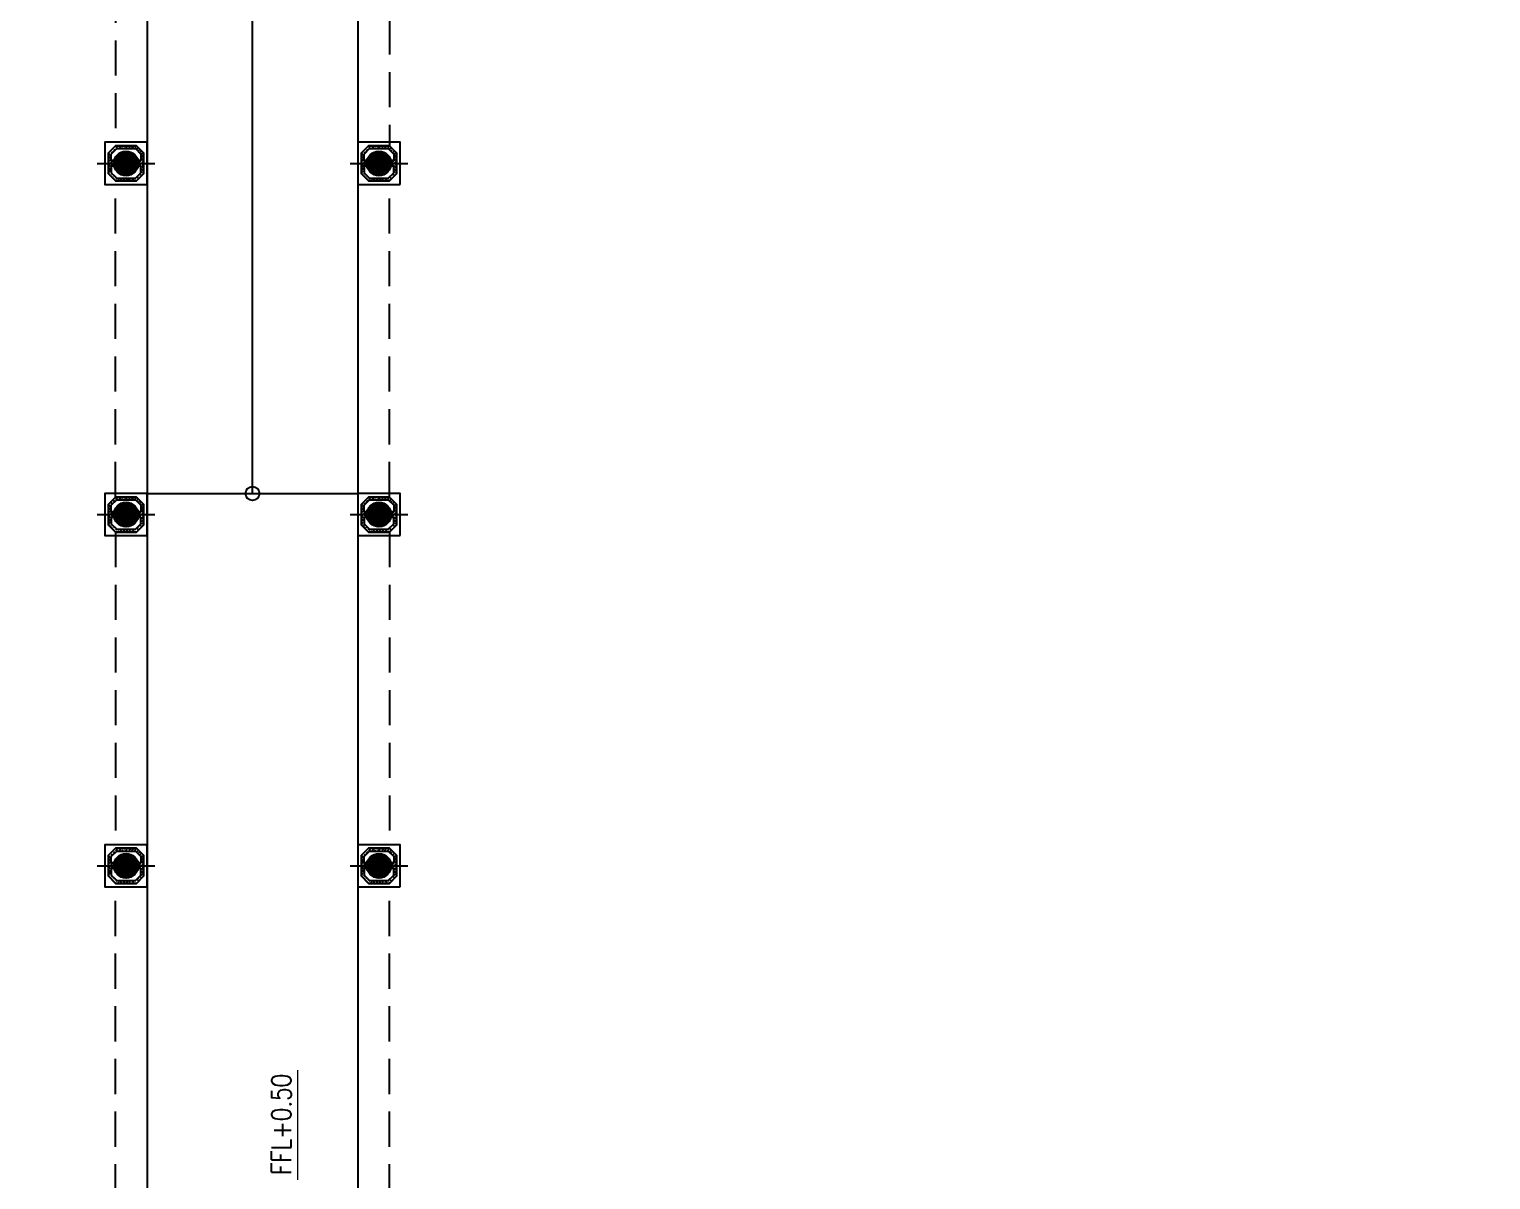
# Model space of a CAD drawing. Extents: x 278386 to 404536, y 8015 to 97114.
# Drawn here: x 360749 to 381555, y 41465 to 57845 of the extents above; entities that cross this region are included whole.
import ezdxf
from ezdxf.enums import TextEntityAlignment as Align

# ---------------------------------------------------------------- set-up
doc = ezdxf.new("R2010")
doc.units = 0
doc.header["$LTSCALE"] = 2
doc.header["$MEASUREMENT"] = 0
doc.linetypes.add('1-BLOCK-A_FLOOR PLAN$0$HIDDEN', pattern=[0.375, 0.25, -0.125])
doc.layers.get('0').update_dxf_attribs({"color": 1})
for name, color, linetype in [('1-BLOCK-A_FLOOR PLAN$0$CLADDING', 1, 'Continuous'), ('1-BLOCK-A_FLOOR PLAN$0$Covered Walkway', 7, 'Continuous'), ('1-BLOCK-A_FLOOR PLAN$0$HAT-GRC', 9, 'Continuous'), ('1-BLOCK-A_FLOOR PLAN$0$PAV-COL', 1, 'Continuous'), ('1-BLOCK-A_FLOOR PLAN$0$pavement', 21, 'Continuous'), ('1-BLOCK-A_FLOOR PLAN$0$STAIR', 1, 'Continuous'), ('ext', 93, 'Continuous'), ('TITLE-A$0$1-BLOCK-A_FLOOR PLAN$0$ROAD', 1, 'Continuous')]:
    doc.layers.add(name, color=color, linetype=linetype)
doc.layers.add('1-BLOCK-A_FLOOR PLAN$0$LEVEL', color=1, linetype='Continuous', lineweight=13)
doc.styles.add('1-BLOCK-A_FLOOR PLAN$0$RomanS', font='romans.shx')

# ---------------------------------------------------------------- blocks, each defined once
blk = doc.blocks.new('1-BLOCK-A_FLOOR PLAN', base_point=(138.4295842972385, 17.08714958300015))
at = {"layer": '1-BLOCK-A_FLOOR PLAN$0$HAT-GRC', "linetype": 'Continuous'}
h = blk.add_hatch(dxfattribs=at)
h.set_pattern_fill('ANSI33', color=8, scale=0.25, style=0)
h.set_pattern_definition([(225, (98.45000000036481, 62.95084224616868), (-0.04419417382415922, 0.04419417382415922), []), (225, (98.45000000036481, 62.90664807241875), (-0.04419417382415922, 0.04419417382415922), [0.03125, -0.015625])])
edge = h.paths.add_edge_path()
edge.add_line((97.95000000036474, 62.70084224616868), (97.9500000003647, 62.85084224616899))
edge.add_line((97.9500000003647, 62.85084224616899), (98.0500000003645, 62.95084224616845))
edge.add_line((98.0500000003645, 62.95084224616845), (98.20000000036477, 62.95084224616868))
edge.add_line((98.20000000036477, 62.95084224616868), (98.35000000036501, 62.95084224616868))
edge.add_line((98.35000000036501, 62.95084224616868), (98.45000000036481, 62.85084224616899))
edge.add_line((98.45000000036481, 62.85084224616899), (98.45000000036481, 62.70084224616868))
edge.add_line((98.45000000036481, 62.70084224616868), (98.37500000036485, 62.70084224616868))
edge.add_ellipse((98.20000000036485, 62.70084224616868), major_axis=(-0.1237436867078197, 0.1237436867078197), ratio=0.9999999999994564, start_angle=225.0000000000155, end_angle=238.2129803601605)
edge.add_line((98.37036725073887, 62.74084224616864), (98.41000000036483, 62.74084224616841))
edge.add_line((98.41000000036483, 62.74084224616841), (98.41000000036479, 62.83427370367382))
edge.add_line((98.41000000036479, 62.83427370367382), (98.33343145787003, 62.91084224616849))
edge.add_line((98.33343145787003, 62.91084224616849), (98.16000000036476, 62.91084224616871))
edge.add_line((98.16000000036476, 62.91084224616871), (98.06656854285932, 62.91084224616871))
edge.add_line((98.06656854285932, 62.91084224616871), (97.99000000036472, 62.83427370367404))
edge.add_line((97.99000000036472, 62.83427370367404), (97.9900000003647, 62.74084224616841))
edge.add_line((97.9900000003647, 62.74084224616841), (98.02963274999084, 62.74084224616864))
edge.add_ellipse((98.20000000036485, 62.70084224616868), major_axis=(0.1237436867078196, 0.1237436867078196), ratio=0.9999999999994568, start_angle=121.7870196398395, end_angle=134.9999999999844)
edge.add_line((98.02500000036486, 62.70084224616868), (97.95000000036474, 62.70084224616868))
h = blk.add_hatch(dxfattribs=at)
h.set_pattern_fill('ANSI33', color=8, scale=0.25, style=0)
h.set_pattern_definition([(225, (102.0500000003648, 62.95084224616868), (-0.04419417382415922, 0.04419417382415922), []), (225, (102.0500000003648, 62.90664807241875), (-0.04419417382415922, 0.04419417382415922), [0.03125, -0.015625])])
edge = h.paths.add_edge_path()
edge.add_line((101.5500000003647, 62.70084224616868), (101.5500000003647, 62.85084224616899))
edge.add_line((101.5500000003647, 62.85084224616899), (101.6500000003645, 62.95084224616845))
edge.add_line((101.6500000003645, 62.95084224616845), (101.8000000003648, 62.95084224616868))
edge.add_line((101.8000000003648, 62.95084224616868), (101.950000000365, 62.95084224616868))
edge.add_line((101.950000000365, 62.95084224616868), (102.0500000003648, 62.85084224616899))
edge.add_line((102.0500000003648, 62.85084224616899), (102.0500000003648, 62.70084224616868))
edge.add_line((102.0500000003648, 62.70084224616868), (101.9750000003648, 62.70084224616868))
edge.add_ellipse((101.8000000003648, 62.70084224616868), major_axis=(-0.1237436867078197, 0.1237436867078197), ratio=0.9999999999994564, start_angle=225.0000000000155, end_angle=238.2129803601605)
edge.add_line((101.9703672507389, 62.74084224616864), (102.0100000003648, 62.74084224616841))
edge.add_line((102.0100000003648, 62.74084224616841), (102.0100000003648, 62.83427370367382))
edge.add_line((102.0100000003648, 62.83427370367382), (101.93343145787, 62.91084224616849))
edge.add_line((101.93343145787, 62.91084224616849), (101.7600000003648, 62.91084224616871))
edge.add_line((101.7600000003648, 62.91084224616871), (101.6665685428593, 62.91084224616871))
edge.add_line((101.6665685428593, 62.91084224616871), (101.5900000003647, 62.83427370367404))
edge.add_line((101.5900000003647, 62.83427370367404), (101.5900000003647, 62.74084224616841))
edge.add_line((101.5900000003647, 62.74084224616841), (101.6296327499908, 62.74084224616864))
edge.add_ellipse((101.8000000003648, 62.70084224616868), major_axis=(0.1237436867078196, 0.1237436867078196), ratio=0.9999999999994568, start_angle=121.7870196398395, end_angle=134.9999999999844)
edge.add_line((101.6250000003648, 62.70084224616868), (101.5500000003647, 62.70084224616868))
h = blk.add_hatch(dxfattribs=at)
h.set_pattern_fill('ANSI33', color=8, scale=0.25, style=0)
h.set_pattern_definition([(135, (98.45000000036481, 62.45084224616845), (-0.04419417382415923, -0.04419417382415923), []), (135, (98.45000000036481, 62.49503641991838), (-0.04419417382415923, -0.04419417382415923), [0.03125000000000001, -0.015625])])
edge = h.paths.add_edge_path()
edge.add_line((97.95000000036474, 62.70084224616845), (97.9500000003647, 62.55084224616813))
edge.add_line((97.9500000003647, 62.55084224616813), (98.0500000003645, 62.45084224616868))
edge.add_line((98.0500000003645, 62.45084224616868), (98.20000000036477, 62.45084224616845))
edge.add_line((98.20000000036477, 62.45084224616845), (98.35000000036501, 62.45084224616845))
edge.add_line((98.35000000036501, 62.45084224616845), (98.45000000036481, 62.55084224616813))
edge.add_line((98.45000000036481, 62.55084224616813), (98.45000000036481, 62.70084224616845))
edge.add_line((98.45000000036481, 62.70084224616845), (98.37500000036485, 62.70084224616845))
edge.add_ellipse((98.20000000036485, 62.70084224616845), major_axis=(0.1237436867078197, 0.1237436867078197), ratio=0.9999999999994564, start_angle=301.7870196398395, end_angle=314.9999999999844, ccw=False)
edge.add_line((98.37036725073887, 62.66084224616849), (98.41000000036483, 62.66084224616871))
edge.add_line((98.41000000036483, 62.66084224616871), (98.41000000036479, 62.56741078866331))
edge.add_line((98.41000000036479, 62.56741078866331), (98.33343145787003, 62.49084224616864))
edge.add_line((98.33343145787003, 62.49084224616864), (98.16000000036476, 62.49084224616841))
edge.add_line((98.16000000036476, 62.49084224616841), (98.06656854285932, 62.49084224616841))
edge.add_line((98.06656854285932, 62.49084224616841), (97.99000000036472, 62.56741078866308))
edge.add_line((97.99000000036472, 62.56741078866308), (97.9900000003647, 62.66084224616871))
edge.add_line((97.9900000003647, 62.66084224616871), (98.02963274999084, 62.66084224616849))
edge.add_ellipse((98.20000000036485, 62.70084224616845), major_axis=(-0.1237436867078196, 0.1237436867078196), ratio=0.9999999999994568, start_angle=45.000000000015575, end_angle=58.212980360160486, ccw=False)
edge.add_line((98.02500000036486, 62.70084224616845), (97.95000000036474, 62.70084224616845))
h = blk.add_hatch(dxfattribs=at)
h.set_pattern_fill('ANSI33', color=8, scale=0.25, style=0)
h.set_pattern_definition([(135, (102.0500000003648, 62.45084224616845), (-0.04419417382415923, -0.04419417382415923), []), (135, (102.0500000003648, 62.49503641991838), (-0.04419417382415923, -0.04419417382415923), [0.03125000000000001, -0.015625])])
edge = h.paths.add_edge_path()
edge.add_line((101.5500000003647, 62.70084224616845), (101.5500000003647, 62.55084224616813))
edge.add_line((101.5500000003647, 62.55084224616813), (101.6500000003645, 62.45084224616868))
edge.add_line((101.6500000003645, 62.45084224616868), (101.8000000003648, 62.45084224616845))
edge.add_line((101.8000000003648, 62.45084224616845), (101.950000000365, 62.45084224616845))
edge.add_line((101.950000000365, 62.45084224616845), (102.0500000003648, 62.55084224616813))
edge.add_line((102.0500000003648, 62.55084224616813), (102.0500000003648, 62.70084224616845))
edge.add_line((102.0500000003648, 62.70084224616845), (101.9750000003648, 62.70084224616845))
edge.add_ellipse((101.8000000003648, 62.70084224616845), major_axis=(0.1237436867078197, 0.1237436867078197), ratio=0.9999999999994564, start_angle=301.7870196398395, end_angle=314.9999999999844, ccw=False)
edge.add_line((101.9703672507389, 62.66084224616849), (102.0100000003648, 62.66084224616871))
edge.add_line((102.0100000003648, 62.66084224616871), (102.0100000003648, 62.56741078866331))
edge.add_line((102.0100000003648, 62.56741078866331), (101.93343145787, 62.49084224616864))
edge.add_line((101.93343145787, 62.49084224616864), (101.7600000003648, 62.49084224616841))
edge.add_line((101.7600000003648, 62.49084224616841), (101.6665685428593, 62.49084224616841))
edge.add_line((101.6665685428593, 62.49084224616841), (101.5900000003647, 62.56741078866308))
edge.add_line((101.5900000003647, 62.56741078866308), (101.5900000003647, 62.66084224616871))
edge.add_line((101.5900000003647, 62.66084224616871), (101.6296327499908, 62.66084224616849))
edge.add_ellipse((101.8000000003648, 62.70084224616845), major_axis=(-0.1237436867078196, 0.1237436867078196), ratio=0.9999999999994568, start_angle=45.000000000015575, end_angle=58.212980360160486, ccw=False)
edge.add_line((101.6250000003648, 62.70084224616845), (101.5500000003647, 62.70084224616845))
h = blk.add_hatch(dxfattribs=at)
h.set_pattern_fill('ANSI33', color=8, scale=0.25, style=0)
h.set_pattern_definition([(225, (98.45000000036481, 57.95084224616868), (-0.04419417382415922, 0.04419417382415922), []), (225, (98.45000000036481, 57.90664807241875), (-0.04419417382415922, 0.04419417382415922), [0.03125, -0.015625])])
edge = h.paths.add_edge_path()
edge.add_line((97.95000000036474, 57.70084224616868), (97.9500000003647, 57.85084224616899))
edge.add_line((97.9500000003647, 57.85084224616899), (98.0500000003645, 57.95084224616845))
edge.add_line((98.0500000003645, 57.95084224616845), (98.20000000036477, 57.95084224616868))
edge.add_line((98.20000000036477, 57.95084224616868), (98.35000000036501, 57.95084224616868))
edge.add_line((98.35000000036501, 57.95084224616868), (98.45000000036481, 57.85084224616899))
edge.add_line((98.45000000036481, 57.85084224616899), (98.45000000036481, 57.70084224616868))
edge.add_line((98.45000000036481, 57.70084224616868), (98.37500000036485, 57.70084224616868))
edge.add_ellipse((98.20000000036485, 57.70084224616868), major_axis=(-0.1237436867078197, 0.1237436867078197), ratio=0.9999999999994564, start_angle=225.0000000000155, end_angle=238.2129803601605)
edge.add_line((98.37036725073887, 57.74084224616864), (98.41000000036483, 57.74084224616841))
edge.add_line((98.41000000036483, 57.74084224616841), (98.41000000036479, 57.83427370367382))
edge.add_line((98.41000000036479, 57.83427370367382), (98.33343145787003, 57.91084224616849))
edge.add_line((98.33343145787003, 57.91084224616849), (98.16000000036476, 57.91084224616871))
edge.add_line((98.16000000036476, 57.91084224616871), (98.06656854285932, 57.91084224616871))
edge.add_line((98.06656854285932, 57.91084224616871), (97.99000000036472, 57.83427370367404))
edge.add_line((97.99000000036472, 57.83427370367404), (97.9900000003647, 57.74084224616841))
edge.add_line((97.9900000003647, 57.74084224616841), (98.02963274999084, 57.74084224616864))
edge.add_ellipse((98.20000000036485, 57.70084224616868), major_axis=(0.1237436867078196, 0.1237436867078196), ratio=0.9999999999994568, start_angle=121.7870196398395, end_angle=134.9999999999844)
edge.add_line((98.02500000036486, 57.70084224616868), (97.95000000036474, 57.70084224616868))
h = blk.add_hatch(dxfattribs=at)
h.set_pattern_fill('ANSI33', color=8, scale=0.25, style=0)
h.set_pattern_definition([(225, (102.0500000003648, 57.95084224616868), (-0.04419417382415922, 0.04419417382415922), []), (225, (102.0500000003648, 57.90664807241875), (-0.04419417382415922, 0.04419417382415922), [0.03125, -0.015625])])
edge = h.paths.add_edge_path()
edge.add_line((101.5500000003647, 57.70084224616868), (101.5500000003647, 57.85084224616899))
edge.add_line((101.5500000003647, 57.85084224616899), (101.6500000003645, 57.95084224616845))
edge.add_line((101.6500000003645, 57.95084224616845), (101.8000000003648, 57.95084224616868))
edge.add_line((101.8000000003648, 57.95084224616868), (101.950000000365, 57.95084224616868))
edge.add_line((101.950000000365, 57.95084224616868), (102.0500000003648, 57.85084224616899))
edge.add_line((102.0500000003648, 57.85084224616899), (102.0500000003648, 57.70084224616868))
edge.add_line((102.0500000003648, 57.70084224616868), (101.9750000003648, 57.70084224616868))
edge.add_ellipse((101.8000000003648, 57.70084224616868), major_axis=(-0.1237436867078197, 0.1237436867078197), ratio=0.9999999999994564, start_angle=225.0000000000155, end_angle=238.2129803601605)
edge.add_line((101.9703672507389, 57.74084224616864), (102.0100000003648, 57.74084224616841))
edge.add_line((102.0100000003648, 57.74084224616841), (102.0100000003648, 57.83427370367382))
edge.add_line((102.0100000003648, 57.83427370367382), (101.93343145787, 57.91084224616849))
edge.add_line((101.93343145787, 57.91084224616849), (101.7600000003648, 57.91084224616871))
edge.add_line((101.7600000003648, 57.91084224616871), (101.6665685428593, 57.91084224616871))
edge.add_line((101.6665685428593, 57.91084224616871), (101.5900000003647, 57.83427370367404))
edge.add_line((101.5900000003647, 57.83427370367404), (101.5900000003647, 57.74084224616841))
edge.add_line((101.5900000003647, 57.74084224616841), (101.6296327499908, 57.74084224616864))
edge.add_ellipse((101.8000000003648, 57.70084224616868), major_axis=(0.1237436867078196, 0.1237436867078196), ratio=0.9999999999994568, start_angle=121.7870196398395, end_angle=134.9999999999844)
edge.add_line((101.6250000003648, 57.70084224616868), (101.5500000003647, 57.70084224616868))
h = blk.add_hatch(dxfattribs=at)
h.set_pattern_fill('ANSI33', color=8, scale=0.25, style=0)
h.set_pattern_definition([(135, (98.45000000036481, 57.45084224616845), (-0.04419417382415923, -0.04419417382415923), []), (135, (98.45000000036481, 57.49503641991838), (-0.04419417382415923, -0.04419417382415923), [0.03125000000000001, -0.015625])])
edge = h.paths.add_edge_path()
edge.add_line((97.95000000036474, 57.70084224616845), (97.9500000003647, 57.55084224616813))
edge.add_line((97.9500000003647, 57.55084224616813), (98.0500000003645, 57.45084224616868))
edge.add_line((98.0500000003645, 57.45084224616868), (98.20000000036477, 57.45084224616845))
edge.add_line((98.20000000036477, 57.45084224616845), (98.35000000036501, 57.45084224616845))
edge.add_line((98.35000000036501, 57.45084224616845), (98.45000000036481, 57.55084224616813))
edge.add_line((98.45000000036481, 57.55084224616813), (98.45000000036481, 57.70084224616845))
edge.add_line((98.45000000036481, 57.70084224616845), (98.37500000036485, 57.70084224616845))
edge.add_ellipse((98.20000000036485, 57.70084224616845), major_axis=(0.1237436867078197, 0.1237436867078197), ratio=0.9999999999994564, start_angle=301.7870196398395, end_angle=314.9999999999844, ccw=False)
edge.add_line((98.37036725073887, 57.66084224616849), (98.41000000036483, 57.66084224616871))
edge.add_line((98.41000000036483, 57.66084224616871), (98.41000000036479, 57.56741078866331))
edge.add_line((98.41000000036479, 57.56741078866331), (98.33343145787003, 57.49084224616864))
edge.add_line((98.33343145787003, 57.49084224616864), (98.16000000036476, 57.49084224616841))
edge.add_line((98.16000000036476, 57.49084224616841), (98.06656854285932, 57.49084224616841))
edge.add_line((98.06656854285932, 57.49084224616841), (97.99000000036472, 57.56741078866308))
edge.add_line((97.99000000036472, 57.56741078866308), (97.9900000003647, 57.66084224616871))
edge.add_line((97.9900000003647, 57.66084224616871), (98.02963274999084, 57.66084224616849))
edge.add_ellipse((98.20000000036485, 57.70084224616845), major_axis=(-0.1237436867078196, 0.1237436867078196), ratio=0.9999999999994568, start_angle=45.000000000015575, end_angle=58.212980360160486, ccw=False)
edge.add_line((98.02500000036486, 57.70084224616845), (97.95000000036474, 57.70084224616845))
h = blk.add_hatch(dxfattribs=at)
h.set_pattern_fill('ANSI33', color=8, scale=0.25, style=0)
h.set_pattern_definition([(135, (102.0500000003648, 57.45084224616845), (-0.04419417382415923, -0.04419417382415923), []), (135, (102.0500000003648, 57.49503641991838), (-0.04419417382415923, -0.04419417382415923), [0.03125000000000001, -0.015625])])
edge = h.paths.add_edge_path()
edge.add_line((101.5500000003647, 57.70084224616845), (101.5500000003647, 57.55084224616813))
edge.add_line((101.5500000003647, 57.55084224616813), (101.6500000003645, 57.45084224616868))
edge.add_line((101.6500000003645, 57.45084224616868), (101.8000000003648, 57.45084224616845))
edge.add_line((101.8000000003648, 57.45084224616845), (101.950000000365, 57.45084224616845))
edge.add_line((101.950000000365, 57.45084224616845), (102.0500000003648, 57.55084224616813))
edge.add_line((102.0500000003648, 57.55084224616813), (102.0500000003648, 57.70084224616845))
edge.add_line((102.0500000003648, 57.70084224616845), (101.9750000003648, 57.70084224616845))
edge.add_ellipse((101.8000000003648, 57.70084224616845), major_axis=(0.1237436867078197, 0.1237436867078197), ratio=0.9999999999994564, start_angle=301.7870196398395, end_angle=314.9999999999844, ccw=False)
edge.add_line((101.9703672507389, 57.66084224616849), (102.0100000003648, 57.66084224616871))
edge.add_line((102.0100000003648, 57.66084224616871), (102.0100000003648, 57.56741078866331))
edge.add_line((102.0100000003648, 57.56741078866331), (101.93343145787, 57.49084224616864))
edge.add_line((101.93343145787, 57.49084224616864), (101.7600000003648, 57.49084224616841))
edge.add_line((101.7600000003648, 57.49084224616841), (101.6665685428593, 57.49084224616841))
edge.add_line((101.6665685428593, 57.49084224616841), (101.5900000003647, 57.56741078866308))
edge.add_line((101.5900000003647, 57.56741078866308), (101.5900000003647, 57.66084224616871))
edge.add_line((101.5900000003647, 57.66084224616871), (101.6296327499908, 57.66084224616849))
edge.add_ellipse((101.8000000003648, 57.70084224616845), major_axis=(-0.1237436867078196, 0.1237436867078196), ratio=0.9999999999994568, start_angle=45.000000000015575, end_angle=58.212980360160486, ccw=False)
edge.add_line((101.6250000003648, 57.70084224616845), (101.5500000003647, 57.70084224616845))
h = blk.add_hatch(dxfattribs=at)
h.set_pattern_fill('ANSI33', color=8, scale=0.25, style=0)
h.set_pattern_definition([(225, (98.45000000036481, 52.95084224616868), (-0.04419417382415922, 0.04419417382415922), []), (225, (98.45000000036481, 52.90664807241875), (-0.04419417382415922, 0.04419417382415922), [0.03125, -0.015625])])
edge = h.paths.add_edge_path()
edge.add_line((97.95000000036474, 52.70084224616868), (97.9500000003647, 52.85084224616899))
edge.add_line((97.9500000003647, 52.85084224616899), (98.0500000003645, 52.95084224616845))
edge.add_line((98.0500000003645, 52.95084224616845), (98.20000000036477, 52.95084224616868))
edge.add_line((98.20000000036477, 52.95084224616868), (98.35000000036501, 52.95084224616868))
edge.add_line((98.35000000036501, 52.95084224616868), (98.45000000036481, 52.85084224616899))
edge.add_line((98.45000000036481, 52.85084224616899), (98.45000000036481, 52.70084224616868))
edge.add_line((98.45000000036481, 52.70084224616868), (98.37500000036485, 52.70084224616868))
edge.add_ellipse((98.20000000036485, 52.70084224616868), major_axis=(-0.1237436867078197, 0.1237436867078197), ratio=0.9999999999994564, start_angle=225.0000000000155, end_angle=238.2129803601605)
edge.add_line((98.37036725073887, 52.74084224616864), (98.41000000036483, 52.74084224616841))
edge.add_line((98.41000000036483, 52.74084224616841), (98.41000000036479, 52.83427370367382))
edge.add_line((98.41000000036479, 52.83427370367382), (98.33343145787003, 52.91084224616849))
edge.add_line((98.33343145787003, 52.91084224616849), (98.16000000036476, 52.91084224616871))
edge.add_line((98.16000000036476, 52.91084224616871), (98.06656854285932, 52.91084224616871))
edge.add_line((98.06656854285932, 52.91084224616871), (97.99000000036472, 52.83427370367404))
edge.add_line((97.99000000036472, 52.83427370367404), (97.9900000003647, 52.74084224616841))
edge.add_line((97.9900000003647, 52.74084224616841), (98.02963274999084, 52.74084224616864))
edge.add_ellipse((98.20000000036485, 52.70084224616868), major_axis=(0.1237436867078196, 0.1237436867078196), ratio=0.9999999999994568, start_angle=121.7870196398395, end_angle=134.9999999999844)
edge.add_line((98.02500000036486, 52.70084224616868), (97.95000000036474, 52.70084224616868))
h = blk.add_hatch(dxfattribs=at)
h.set_pattern_fill('ANSI33', color=8, scale=0.25, style=0)
h.set_pattern_definition([(225, (102.0500000003648, 52.95084224616868), (-0.04419417382415922, 0.04419417382415922), []), (225, (102.0500000003648, 52.90664807241875), (-0.04419417382415922, 0.04419417382415922), [0.03125, -0.015625])])
edge = h.paths.add_edge_path()
edge.add_line((101.5500000003647, 52.70084224616868), (101.5500000003647, 52.85084224616899))
edge.add_line((101.5500000003647, 52.85084224616899), (101.6500000003645, 52.95084224616845))
edge.add_line((101.6500000003645, 52.95084224616845), (101.8000000003648, 52.95084224616868))
edge.add_line((101.8000000003648, 52.95084224616868), (101.950000000365, 52.95084224616868))
edge.add_line((101.950000000365, 52.95084224616868), (102.0500000003648, 52.85084224616899))
edge.add_line((102.0500000003648, 52.85084224616899), (102.0500000003648, 52.70084224616868))
edge.add_line((102.0500000003648, 52.70084224616868), (101.9750000003648, 52.70084224616868))
edge.add_ellipse((101.8000000003648, 52.70084224616868), major_axis=(-0.1237436867078197, 0.1237436867078197), ratio=0.9999999999994564, start_angle=225.0000000000155, end_angle=238.2129803601605)
edge.add_line((101.9703672507389, 52.74084224616864), (102.0100000003648, 52.74084224616841))
edge.add_line((102.0100000003648, 52.74084224616841), (102.0100000003648, 52.83427370367382))
edge.add_line((102.0100000003648, 52.83427370367382), (101.93343145787, 52.91084224616849))
edge.add_line((101.93343145787, 52.91084224616849), (101.7600000003648, 52.91084224616871))
edge.add_line((101.7600000003648, 52.91084224616871), (101.6665685428593, 52.91084224616871))
edge.add_line((101.6665685428593, 52.91084224616871), (101.5900000003647, 52.83427370367404))
edge.add_line((101.5900000003647, 52.83427370367404), (101.5900000003647, 52.74084224616841))
edge.add_line((101.5900000003647, 52.74084224616841), (101.6296327499908, 52.74084224616864))
edge.add_ellipse((101.8000000003648, 52.70084224616868), major_axis=(0.1237436867078196, 0.1237436867078196), ratio=0.9999999999994568, start_angle=121.7870196398395, end_angle=134.9999999999844)
edge.add_line((101.6250000003648, 52.70084224616868), (101.5500000003647, 52.70084224616868))
h = blk.add_hatch(dxfattribs=at)
h.set_pattern_fill('ANSI33', color=8, scale=0.25, style=0)
h.set_pattern_definition([(135, (98.45000000036481, 52.45084224616845), (-0.04419417382415923, -0.04419417382415923), []), (135, (98.45000000036481, 52.49503641991838), (-0.04419417382415923, -0.04419417382415923), [0.03125000000000001, -0.015625])])
edge = h.paths.add_edge_path()
edge.add_line((97.95000000036474, 52.70084224616845), (97.9500000003647, 52.55084224616813))
edge.add_line((97.9500000003647, 52.55084224616813), (98.0500000003645, 52.45084224616868))
edge.add_line((98.0500000003645, 52.45084224616868), (98.20000000036477, 52.45084224616845))
edge.add_line((98.20000000036477, 52.45084224616845), (98.35000000036501, 52.45084224616845))
edge.add_line((98.35000000036501, 52.45084224616845), (98.45000000036481, 52.55084224616813))
edge.add_line((98.45000000036481, 52.55084224616813), (98.45000000036481, 52.70084224616845))
edge.add_line((98.45000000036481, 52.70084224616845), (98.37500000036485, 52.70084224616845))
edge.add_ellipse((98.20000000036485, 52.70084224616845), major_axis=(0.1237436867078197, 0.1237436867078197), ratio=0.9999999999994564, start_angle=301.7870196398395, end_angle=314.9999999999844, ccw=False)
edge.add_line((98.37036725073887, 52.66084224616849), (98.41000000036483, 52.66084224616871))
edge.add_line((98.41000000036483, 52.66084224616871), (98.41000000036479, 52.56741078866331))
edge.add_line((98.41000000036479, 52.56741078866331), (98.33343145787003, 52.49084224616864))
edge.add_line((98.33343145787003, 52.49084224616864), (98.16000000036476, 52.49084224616841))
edge.add_line((98.16000000036476, 52.49084224616841), (98.06656854285932, 52.49084224616841))
edge.add_line((98.06656854285932, 52.49084224616841), (97.99000000036472, 52.56741078866308))
edge.add_line((97.99000000036472, 52.56741078866308), (97.9900000003647, 52.66084224616871))
edge.add_line((97.9900000003647, 52.66084224616871), (98.02963274999084, 52.66084224616849))
edge.add_ellipse((98.20000000036485, 52.70084224616845), major_axis=(-0.1237436867078196, 0.1237436867078196), ratio=0.9999999999994568, start_angle=45.000000000015575, end_angle=58.212980360160486, ccw=False)
edge.add_line((98.02500000036486, 52.70084224616845), (97.95000000036474, 52.70084224616845))
h = blk.add_hatch(dxfattribs=at)
h.set_pattern_fill('ANSI33', color=8, scale=0.25, style=0)
h.set_pattern_definition([(135, (102.0500000003648, 52.45084224616845), (-0.04419417382415923, -0.04419417382415923), []), (135, (102.0500000003648, 52.49503641991838), (-0.04419417382415923, -0.04419417382415923), [0.03125000000000001, -0.015625])])
edge = h.paths.add_edge_path()
edge.add_line((101.5500000003647, 52.70084224616845), (101.5500000003647, 52.55084224616813))
edge.add_line((101.5500000003647, 52.55084224616813), (101.6500000003645, 52.45084224616868))
edge.add_line((101.6500000003645, 52.45084224616868), (101.8000000003648, 52.45084224616845))
edge.add_line((101.8000000003648, 52.45084224616845), (101.950000000365, 52.45084224616845))
edge.add_line((101.950000000365, 52.45084224616845), (102.0500000003648, 52.55084224616813))
edge.add_line((102.0500000003648, 52.55084224616813), (102.0500000003648, 52.70084224616845))
edge.add_line((102.0500000003648, 52.70084224616845), (101.9750000003648, 52.70084224616845))
edge.add_ellipse((101.8000000003648, 52.70084224616845), major_axis=(0.1237436867078197, 0.1237436867078197), ratio=0.9999999999994564, start_angle=301.7870196398395, end_angle=314.9999999999844, ccw=False)
edge.add_line((101.9703672507389, 52.66084224616849), (102.0100000003648, 52.66084224616871))
edge.add_line((102.0100000003648, 52.66084224616871), (102.0100000003648, 52.56741078866331))
edge.add_line((102.0100000003648, 52.56741078866331), (101.93343145787, 52.49084224616864))
edge.add_line((101.93343145787, 52.49084224616864), (101.7600000003648, 52.49084224616841))
edge.add_line((101.7600000003648, 52.49084224616841), (101.6665685428593, 52.49084224616841))
edge.add_line((101.6665685428593, 52.49084224616841), (101.5900000003647, 52.56741078866308))
edge.add_line((101.5900000003647, 52.56741078866308), (101.5900000003647, 52.66084224616871))
edge.add_line((101.5900000003647, 52.66084224616871), (101.6296327499908, 52.66084224616849))
edge.add_ellipse((101.8000000003648, 52.70084224616845), major_axis=(-0.1237436867078196, 0.1237436867078196), ratio=0.9999999999994568, start_angle=45.000000000015575, end_angle=58.212980360160486, ccw=False)
edge.add_line((101.6250000003648, 52.70084224616845), (101.5500000003647, 52.70084224616845))
at = {"layer": '1-BLOCK-A_FLOOR PLAN$0$PAV-COL', "linetype": 'Continuous'}
h = blk.add_hatch(dxfattribs=at)
h.set_pattern_fill('ANSI31', color=8, scale=0.1, style=0)
h.set_pattern_definition([(225, (98.37500000036485, 62.87584224616863), (-0.008838834764831844, 0.008838834764831846), [])])
edge = h.paths.add_edge_path()
edge.add_line((98.02500000036486, 62.70084224616868), (98.37500000036485, 62.70084224616868))
edge.add_ellipse((98.20000000036485, 62.70084224616872), major_axis=(0.1237436867076465, 0.1237436867076465), ratio=0.9999999999999568, start_angle=225.0000000000013, end_angle=314.9999999999848, ccw=False)
edge.add_ellipse((98.20000000036485, 62.70084224616872), major_axis=(-0.1237436867076465, 0.1237436867076465), ratio=0.9999999999999567, start_angle=45.00000000001518, end_angle=134.9999999999987, ccw=False)
edge = h.paths.add_edge_path()
edge.add_ellipse((98.20000000036485, 62.70084224616863), major_axis=(0.1237436867076465, 0.1237436867076465), ratio=0.9999999999999568, start_angle=45.000000000001194, end_angle=134.9999999999848, ccw=False)
edge.add_ellipse((98.20000000036485, 62.70084224616863), major_axis=(-0.1237436867076465, 0.1237436867076465), ratio=0.9999999999999567, start_angle=225.0000000000152, end_angle=314.99999999999875, ccw=False)
edge.add_line((98.37500000036485, 62.70084224616868), (98.02500000036486, 62.70084224616868))
h = blk.add_hatch(dxfattribs=at)
h.set_pattern_fill('ANSI31', color=8, scale=0.1, style=0)
h.set_pattern_definition([(225, (101.9750000003648, 62.87584224616863), (-0.008838834764831844, 0.008838834764831846), [])])
edge = h.paths.add_edge_path()
edge.add_line((101.6250000003648, 62.70084224616868), (101.9750000003648, 62.70084224616868))
edge.add_ellipse((101.8000000003648, 62.70084224616872), major_axis=(0.1237436867076465, 0.1237436867076465), ratio=0.9999999999999568, start_angle=225.0000000000013, end_angle=314.9999999999848, ccw=False)
edge.add_ellipse((101.8000000003648, 62.70084224616872), major_axis=(-0.1237436867076465, 0.1237436867076465), ratio=0.9999999999999567, start_angle=45.00000000001518, end_angle=134.9999999999987, ccw=False)
edge = h.paths.add_edge_path()
edge.add_ellipse((101.8000000003648, 62.70084224616863), major_axis=(0.1237436867076465, 0.1237436867076465), ratio=0.9999999999999568, start_angle=45.000000000001194, end_angle=134.9999999999848, ccw=False)
edge.add_ellipse((101.8000000003648, 62.70084224616863), major_axis=(-0.1237436867076465, 0.1237436867076465), ratio=0.9999999999999567, start_angle=225.0000000000152, end_angle=314.99999999999875, ccw=False)
edge.add_line((101.9750000003648, 62.70084224616868), (101.6250000003648, 62.70084224616868))
h = blk.add_hatch(dxfattribs=at)
h.set_pattern_fill('ANSI31', color=8, scale=0.1, style=0)
h.set_pattern_definition([(225, (98.37500000036485, 57.87584224616863), (-0.008838834764831844, 0.008838834764831846), [])])
edge = h.paths.add_edge_path()
edge.add_line((98.02500000036486, 57.70084224616868), (98.37500000036485, 57.70084224616868))
edge.add_ellipse((98.20000000036485, 57.70084224616872), major_axis=(0.1237436867076465, 0.1237436867076465), ratio=0.9999999999999568, start_angle=225.0000000000013, end_angle=314.9999999999848, ccw=False)
edge.add_ellipse((98.20000000036485, 57.70084224616872), major_axis=(-0.1237436867076465, 0.1237436867076465), ratio=0.9999999999999567, start_angle=45.00000000001518, end_angle=134.9999999999987, ccw=False)
edge = h.paths.add_edge_path()
edge.add_ellipse((98.20000000036485, 57.70084224616863), major_axis=(0.1237436867076465, 0.1237436867076465), ratio=0.9999999999999568, start_angle=45.000000000001194, end_angle=134.9999999999848, ccw=False)
edge.add_ellipse((98.20000000036485, 57.70084224616863), major_axis=(-0.1237436867076465, 0.1237436867076465), ratio=0.9999999999999567, start_angle=225.0000000000152, end_angle=314.99999999999875, ccw=False)
edge.add_line((98.37500000036485, 57.70084224616868), (98.02500000036486, 57.70084224616868))
h = blk.add_hatch(dxfattribs=at)
h.set_pattern_fill('ANSI31', color=8, scale=0.1, style=0)
h.set_pattern_definition([(225, (101.9750000003648, 57.87584224616863), (-0.008838834764831844, 0.008838834764831846), [])])
edge = h.paths.add_edge_path()
edge.add_line((101.6250000003648, 57.70084224616868), (101.9750000003648, 57.70084224616868))
edge.add_ellipse((101.8000000003648, 57.70084224616872), major_axis=(0.1237436867076465, 0.1237436867076465), ratio=0.9999999999999568, start_angle=225.0000000000013, end_angle=314.9999999999848, ccw=False)
edge.add_ellipse((101.8000000003648, 57.70084224616872), major_axis=(-0.1237436867076465, 0.1237436867076465), ratio=0.9999999999999567, start_angle=45.00000000001518, end_angle=134.9999999999987, ccw=False)
edge = h.paths.add_edge_path()
edge.add_ellipse((101.8000000003648, 57.70084224616863), major_axis=(0.1237436867076465, 0.1237436867076465), ratio=0.9999999999999568, start_angle=45.000000000001194, end_angle=134.9999999999848, ccw=False)
edge.add_ellipse((101.8000000003648, 57.70084224616863), major_axis=(-0.1237436867076465, 0.1237436867076465), ratio=0.9999999999999567, start_angle=225.0000000000152, end_angle=314.99999999999875, ccw=False)
edge.add_line((101.9750000003648, 57.70084224616868), (101.6250000003648, 57.70084224616868))
h = blk.add_hatch(dxfattribs=at)
h.set_pattern_fill('ANSI31', color=8, scale=0.1, style=0)
h.set_pattern_definition([(225, (98.37500000036485, 52.87584224616863), (-0.008838834764831844, 0.008838834764831846), [])])
edge = h.paths.add_edge_path()
edge.add_line((98.02500000036486, 52.70084224616868), (98.37500000036485, 52.70084224616868))
edge.add_ellipse((98.20000000036485, 52.70084224616872), major_axis=(0.1237436867076465, 0.1237436867076465), ratio=0.9999999999999568, start_angle=225.0000000000013, end_angle=314.9999999999848, ccw=False)
edge.add_ellipse((98.20000000036485, 52.70084224616872), major_axis=(-0.1237436867076465, 0.1237436867076465), ratio=0.9999999999999567, start_angle=45.00000000001518, end_angle=134.9999999999987, ccw=False)
edge = h.paths.add_edge_path()
edge.add_ellipse((98.20000000036485, 52.70084224616863), major_axis=(0.1237436867076465, 0.1237436867076465), ratio=0.9999999999999568, start_angle=45.000000000001194, end_angle=134.9999999999848, ccw=False)
edge.add_ellipse((98.20000000036485, 52.70084224616863), major_axis=(-0.1237436867076465, 0.1237436867076465), ratio=0.9999999999999567, start_angle=225.0000000000152, end_angle=314.99999999999875, ccw=False)
edge.add_line((98.37500000036485, 52.70084224616868), (98.02500000036486, 52.70084224616868))
h = blk.add_hatch(dxfattribs=at)
h.set_pattern_fill('ANSI31', color=8, scale=0.1, style=0)
h.set_pattern_definition([(225, (101.9750000003648, 52.87584224616863), (-0.008838834764831844, 0.008838834764831846), [])])
edge = h.paths.add_edge_path()
edge.add_line((101.6250000003648, 52.70084224616868), (101.9750000003648, 52.70084224616868))
edge.add_ellipse((101.8000000003648, 52.70084224616872), major_axis=(0.1237436867076465, 0.1237436867076465), ratio=0.9999999999999568, start_angle=225.0000000000013, end_angle=314.9999999999848, ccw=False)
edge.add_ellipse((101.8000000003648, 52.70084224616872), major_axis=(-0.1237436867076465, 0.1237436867076465), ratio=0.9999999999999567, start_angle=45.00000000001518, end_angle=134.9999999999987, ccw=False)
edge = h.paths.add_edge_path()
edge.add_ellipse((101.8000000003648, 52.70084224616863), major_axis=(0.1237436867076465, 0.1237436867076465), ratio=0.9999999999999568, start_angle=45.000000000001194, end_angle=134.9999999999848, ccw=False)
edge.add_ellipse((101.8000000003648, 52.70084224616863), major_axis=(-0.1237436867076465, 0.1237436867076465), ratio=0.9999999999999567, start_angle=225.0000000000152, end_angle=314.99999999999875, ccw=False)
edge.add_line((101.9750000003648, 52.70084224616868), (101.6250000003648, 52.70084224616868))
at = {"layer": '1-BLOCK-A_FLOOR PLAN$0$CLADDING', "color": 8, "linetype": 'Continuous'}
for points in [[(98.37500000036485, 62.70084224616868), (98.45000000036481, 62.70084224616868), (98.45000000036481, 62.85084224616877), (98.35000000036491, 62.95084224616868), (98.20000000036477, 62.95084224616868), (98.05000000036458, 62.95084224616868), (97.95000000036471, 62.85084224616877), (97.95000000036472, 62.70084224616868), (98.02500000036486, 62.70084224616868)], [(98.02963274999084, 62.74084224616864), (97.99000000036472, 62.74084224616864), (97.99000000036472, 62.83427370367382), (98.06656854285954, 62.91084224616871), (98.16000000036476, 62.91084224616871), (98.33343145786989, 62.91084224616871), (98.41000000036479, 62.83427370367382), (98.41000000036483, 62.74084224616864), (98.37036725073887, 62.74084224616864)], [(101.9750000003648, 62.70084224616868), (102.0500000003648, 62.70084224616868), (102.0500000003648, 62.85084224616877), (101.9500000003649, 62.95084224616868), (101.8000000003648, 62.95084224616868), (101.6500000003646, 62.95084224616868), (101.5500000003647, 62.85084224616877), (101.5500000003647, 62.70084224616868), (101.6250000003648, 62.70084224616868)], [(101.6296327499908, 62.74084224616864), (101.5900000003647, 62.74084224616864), (101.5900000003647, 62.83427370367382), (101.6665685428595, 62.91084224616871), (101.7600000003648, 62.91084224616871), (101.9334314578699, 62.91084224616871), (102.0100000003648, 62.83427370367382), (102.0100000003648, 62.74084224616864), (101.9703672507389, 62.74084224616864)], [(98.37500000036485, 62.70084224616845), (98.45000000036481, 62.70084224616845), (98.45000000036481, 62.55084224616836), (98.35000000036491, 62.45084224616845), (98.20000000036477, 62.45084224616845), (98.05000000036458, 62.45084224616845), (97.95000000036471, 62.55084224616836), (97.95000000036472, 62.70084224616845), (98.02500000036486, 62.70084224616845)], [(98.02963274999084, 62.66084224616849), (97.99000000036472, 62.66084224616849), (97.99000000036472, 62.56741078866331), (98.06656854285954, 62.49084224616841), (98.16000000036476, 62.49084224616841), (98.33343145786989, 62.49084224616841), (98.41000000036479, 62.56741078866331), (98.41000000036483, 62.66084224616849), (98.37036725073887, 62.66084224616849)], [(101.9750000003648, 62.70084224616845), (102.0500000003648, 62.70084224616845), (102.0500000003648, 62.55084224616836), (101.9500000003649, 62.45084224616845), (101.8000000003648, 62.45084224616845), (101.6500000003646, 62.45084224616845), (101.5500000003647, 62.55084224616836), (101.5500000003647, 62.70084224616845), (101.6250000003648, 62.70084224616845)], [(101.6296327499908, 62.66084224616849), (101.5900000003647, 62.66084224616849), (101.5900000003647, 62.56741078866331), (101.6665685428595, 62.49084224616841), (101.7600000003648, 62.49084224616841), (101.9334314578699, 62.49084224616841), (102.0100000003648, 62.56741078866331), (102.0100000003648, 62.66084224616849), (101.9703672507389, 62.66084224616849)], [(98.37500000036485, 57.70084224616868), (98.45000000036481, 57.70084224616868), (98.45000000036481, 57.85084224616877), (98.35000000036491, 57.95084224616868), (98.20000000036477, 57.95084224616868), (98.05000000036458, 57.95084224616868), (97.95000000036471, 57.85084224616877), (97.95000000036472, 57.70084224616868), (98.02500000036486, 57.70084224616868)], [(98.02963274999084, 57.74084224616864), (97.99000000036472, 57.74084224616864), (97.99000000036472, 57.83427370367382), (98.06656854285954, 57.91084224616871), (98.16000000036476, 57.91084224616871), (98.33343145786989, 57.91084224616871), (98.41000000036479, 57.83427370367382), (98.41000000036483, 57.74084224616864), (98.37036725073887, 57.74084224616864)], [(101.9750000003648, 57.70084224616868), (102.0500000003648, 57.70084224616868), (102.0500000003648, 57.85084224616877), (101.9500000003649, 57.95084224616868), (101.8000000003648, 57.95084224616868), (101.6500000003646, 57.95084224616868), (101.5500000003647, 57.85084224616877), (101.5500000003647, 57.70084224616868), (101.6250000003648, 57.70084224616868)], [(101.6296327499908, 57.74084224616864), (101.5900000003647, 57.74084224616864), (101.5900000003647, 57.83427370367382), (101.6665685428595, 57.91084224616871), (101.7600000003648, 57.91084224616871), (101.9334314578699, 57.91084224616871), (102.0100000003648, 57.83427370367382), (102.0100000003648, 57.74084224616864), (101.9703672507389, 57.74084224616864)], [(98.37500000036485, 57.70084224616845), (98.45000000036481, 57.70084224616845), (98.45000000036481, 57.55084224616836), (98.35000000036491, 57.45084224616845), (98.20000000036477, 57.45084224616845), (98.05000000036458, 57.45084224616845), (97.95000000036471, 57.55084224616836), (97.95000000036472, 57.70084224616845), (98.02500000036486, 57.70084224616845)], [(98.02963274999084, 57.66084224616849), (97.99000000036472, 57.66084224616849), (97.99000000036472, 57.56741078866331), (98.06656854285954, 57.49084224616841), (98.16000000036476, 57.49084224616841), (98.33343145786989, 57.49084224616841), (98.41000000036479, 57.56741078866331), (98.41000000036483, 57.66084224616849), (98.37036725073887, 57.66084224616849)], [(101.9750000003648, 57.70084224616845), (102.0500000003648, 57.70084224616845), (102.0500000003648, 57.55084224616836), (101.9500000003649, 57.45084224616845), (101.8000000003648, 57.45084224616845), (101.6500000003646, 57.45084224616845), (101.5500000003647, 57.55084224616836), (101.5500000003647, 57.70084224616845), (101.6250000003648, 57.70084224616845)], [(101.6296327499908, 57.66084224616849), (101.5900000003647, 57.66084224616849), (101.5900000003647, 57.56741078866331), (101.6665685428595, 57.49084224616841), (101.7600000003648, 57.49084224616841), (101.9334314578699, 57.49084224616841), (102.0100000003648, 57.56741078866331), (102.0100000003648, 57.66084224616849), (101.9703672507389, 57.66084224616849)], [(98.37500000036485, 52.70084224616868), (98.45000000036481, 52.70084224616868), (98.45000000036481, 52.85084224616877), (98.35000000036491, 52.95084224616868), (98.20000000036477, 52.95084224616868), (98.05000000036458, 52.95084224616868), (97.95000000036471, 52.85084224616877), (97.95000000036472, 52.70084224616868), (98.02500000036486, 52.70084224616868)], [(98.02963274999084, 52.74084224616864), (97.99000000036472, 52.74084224616864), (97.99000000036472, 52.83427370367382), (98.06656854285954, 52.91084224616871), (98.16000000036476, 52.91084224616871), (98.33343145786989, 52.91084224616871), (98.41000000036479, 52.83427370367382), (98.41000000036483, 52.74084224616864), (98.37036725073887, 52.74084224616864)], [(101.9750000003648, 52.70084224616868), (102.0500000003648, 52.70084224616868), (102.0500000003648, 52.85084224616877), (101.9500000003649, 52.95084224616868), (101.8000000003648, 52.95084224616868), (101.6500000003646, 52.95084224616868), (101.5500000003647, 52.85084224616877), (101.5500000003647, 52.70084224616868), (101.6250000003648, 52.70084224616868)], [(101.6296327499908, 52.74084224616864), (101.5900000003647, 52.74084224616864), (101.5900000003647, 52.83427370367382), (101.6665685428595, 52.91084224616871), (101.7600000003648, 52.91084224616871), (101.9334314578699, 52.91084224616871), (102.0100000003648, 52.83427370367382), (102.0100000003648, 52.74084224616864), (101.9703672507389, 52.74084224616864)], [(98.37500000036485, 52.70084224616845), (98.45000000036481, 52.70084224616845), (98.45000000036481, 52.55084224616836), (98.35000000036491, 52.45084224616845), (98.20000000036477, 52.45084224616845), (98.05000000036458, 52.45084224616845), (97.95000000036471, 52.55084224616836), (97.95000000036472, 52.70084224616845), (98.02500000036486, 52.70084224616845)], [(98.02963274999084, 52.66084224616849), (97.99000000036472, 52.66084224616849), (97.99000000036472, 52.56741078866331), (98.06656854285954, 52.49084224616841), (98.16000000036476, 52.49084224616841), (98.33343145786989, 52.49084224616841), (98.41000000036479, 52.56741078866331), (98.41000000036483, 52.66084224616849), (98.37036725073887, 52.66084224616849)], [(101.9750000003648, 52.70084224616845), (102.0500000003648, 52.70084224616845), (102.0500000003648, 52.55084224616836), (101.9500000003649, 52.45084224616845), (101.8000000003648, 52.45084224616845), (101.6500000003646, 52.45084224616845), (101.5500000003647, 52.55084224616836), (101.5500000003647, 52.70084224616845), (101.6250000003648, 52.70084224616845)], [(101.6296327499908, 52.66084224616849), (101.5900000003647, 52.66084224616849), (101.5900000003647, 52.56741078866331), (101.6665685428595, 52.49084224616841), (101.7600000003648, 52.49084224616841), (101.9334314578699, 52.49084224616841), (102.0100000003648, 52.56741078866331), (102.0100000003648, 52.66084224616849), (101.9703672507389, 52.66084224616849)]]:
    blk.add_lwpolyline(points, dxfattribs=at)
at = {"layer": '1-BLOCK-A_FLOOR PLAN$0$Covered Walkway', "color": 8, "linetype": '1-BLOCK-A_FLOOR PLAN$0$HIDDEN'}
for p, q in [((101.9500000003649, 67.75084224618845), (101.9500000003649, 62.95084224616866)), ((98.05000000036478, 67.45084224616866), (98.05000000036478, 62.95084224616866)), ((98.05000000036478, 57.95084224616868), (98.05000000036478, 62.45084224616868)), ((101.9500000003649, 57.95084224616868), (101.9500000003649, 62.45084224616868)), ((98.05000000036478, 57.45084224616868), (98.05000000036478, 52.95084224616868)), ((101.9500000003649, 57.45084224616868), (101.9500000003649, 52.95084224616868)), ((98.05000000036478, 47.95084224616868), (98.05000000036478, 52.45084224616868)), ((101.9500000003648, 47.95084224616868), (101.9500000003648, 52.45084224616868))]:
    blk.add_line(p, q, dxfattribs=at)
at = {"layer": '1-BLOCK-A_FLOOR PLAN$0$LEVEL', "color": 8, "linetype": 'Continuous'}
blk.add_line((100.645632791657, 48.23051153941131), (100.645632791657, 49.7916970918308), dxfattribs=at)
at = {"layer": '1-BLOCK-A_FLOOR PLAN$0$PAV-COL', "color": 8, "linetype": 'Continuous'}
for p, q in [((97.79001032724248, 62.70084224616868), (98.6099896734872, 62.70084224616868)), ((101.3900103272425, 62.70084224616868), (102.2099896734872, 62.70084224616868)), ((97.79001032724248, 57.70084224616868), (98.6099896734872, 57.70084224616868)), ((101.3900103272425, 57.70084224616868), (102.2099896734872, 57.70084224616868)), ((97.79001032724248, 52.70084224616868), (98.6099896734872, 52.70084224616868)), ((101.3900103272425, 52.70084224616868), (102.2099896734872, 52.70084224616868))]:
    blk.add_line(p, q, dxfattribs=at)
at = {"layer": '1-BLOCK-A_FLOOR PLAN$0$PAV-COL', "color": 8}
for points in [[(98.50000000036488, 62.40084224616895), (98.50000000036488, 63.00084224616863), (97.90000000036477, 63.00084224616863), (97.90000000036477, 62.40084224616895)], [(98.35000000036479, 62.95084224616868), (98.45000000036481, 62.85084224616877), (98.45000000036484, 62.55084224616881), (98.35000000036487, 62.4508422461689), (98.05000000036483, 62.45084224616868), (97.95000000036481, 62.55084224616881), (97.95000000036475, 62.85084224616877), (98.05000000036475, 62.95084224616868)], [(98.35000000036479, 62.45084224616845), (98.45000000036481, 62.55084224616836), (98.45000000036484, 62.85084224616831), (98.35000000036487, 62.95084224616822), (98.05000000036483, 62.95084224616845), (97.95000000036481, 62.85084224616831), (97.95000000036475, 62.55084224616836), (98.05000000036475, 62.45084224616845)], [(102.1000000003649, 62.40084224616895), (102.1000000003649, 63.00084224616863), (101.5000000003648, 63.00084224616863), (101.5000000003648, 62.40084224616895)], [(101.9500000003648, 62.95084224616868), (102.0500000003648, 62.85084224616877), (102.0500000003648, 62.55084224616881), (101.9500000003649, 62.4508422461689), (101.6500000003648, 62.45084224616868), (101.5500000003648, 62.55084224616881), (101.5500000003647, 62.85084224616877), (101.6500000003647, 62.95084224616868)], [(101.9500000003648, 62.45084224616845), (102.0500000003648, 62.55084224616836), (102.0500000003648, 62.85084224616831), (101.9500000003649, 62.95084224616822), (101.6500000003648, 62.95084224616845), (101.5500000003648, 62.85084224616831), (101.5500000003647, 62.55084224616836), (101.6500000003647, 62.45084224616845)], [(98.50000000036488, 57.40084224616895), (98.50000000036488, 58.00084224616863), (97.90000000036477, 58.00084224616863), (97.90000000036477, 57.40084224616895)], [(98.35000000036479, 57.95084224616868), (98.45000000036481, 57.85084224616877), (98.45000000036484, 57.55084224616881), (98.35000000036487, 57.4508422461689), (98.05000000036483, 57.45084224616868), (97.95000000036481, 57.55084224616881), (97.95000000036475, 57.85084224616877), (98.05000000036475, 57.95084224616868)], [(98.35000000036479, 57.45084224616845), (98.45000000036481, 57.55084224616836), (98.45000000036484, 57.85084224616831), (98.35000000036487, 57.95084224616822), (98.05000000036483, 57.95084224616845), (97.95000000036481, 57.85084224616831), (97.95000000036475, 57.55084224616836), (98.05000000036475, 57.45084224616845)], [(102.1000000003649, 57.40084224616895), (102.1000000003649, 58.00084224616863), (101.5000000003648, 58.00084224616863), (101.5000000003648, 57.40084224616895)], [(101.9500000003648, 57.95084224616868), (102.0500000003648, 57.85084224616877), (102.0500000003648, 57.55084224616881), (101.9500000003649, 57.4508422461689), (101.6500000003648, 57.45084224616868), (101.5500000003648, 57.55084224616881), (101.5500000003647, 57.85084224616877), (101.6500000003647, 57.95084224616868)], [(101.9500000003648, 57.45084224616845), (102.0500000003648, 57.55084224616836), (102.0500000003648, 57.85084224616831), (101.9500000003649, 57.95084224616822), (101.6500000003648, 57.95084224616845), (101.5500000003648, 57.85084224616831), (101.5500000003647, 57.55084224616836), (101.6500000003647, 57.45084224616845)], [(98.50000000036488, 52.40084224616895), (98.50000000036488, 53.00084224616863), (97.90000000036477, 53.00084224616863), (97.90000000036477, 52.40084224616895)], [(98.35000000036479, 52.95084224616868), (98.45000000036481, 52.85084224616877), (98.45000000036484, 52.55084224616881), (98.35000000036487, 52.4508422461689), (98.05000000036483, 52.45084224616868), (97.95000000036481, 52.55084224616881), (97.95000000036475, 52.85084224616877), (98.05000000036475, 52.95084224616868)], [(98.35000000036479, 52.45084224616845), (98.45000000036481, 52.55084224616836), (98.45000000036484, 52.85084224616831), (98.35000000036487, 52.95084224616822), (98.05000000036483, 52.95084224616845), (97.95000000036481, 52.85084224616831), (97.95000000036475, 52.55084224616836), (98.05000000036475, 52.45084224616845)], [(102.1000000003649, 52.40084224616895), (102.1000000003649, 53.00084224616863), (101.5000000003648, 53.00084224616863), (101.5000000003648, 52.40084224616895)], [(101.9500000003648, 52.95084224616868), (102.0500000003648, 52.85084224616877), (102.0500000003648, 52.55084224616881), (101.9500000003649, 52.4508422461689), (101.6500000003648, 52.45084224616868), (101.5500000003648, 52.55084224616881), (101.5500000003647, 52.85084224616877), (101.6500000003647, 52.95084224616868)], [(101.9500000003648, 52.45084224616845), (102.0500000003648, 52.55084224616836), (102.0500000003648, 52.85084224616831), (101.9500000003649, 52.95084224616822), (101.6500000003648, 52.95084224616845), (101.5500000003648, 52.85084224616831), (101.5500000003647, 52.55084224616836), (101.6500000003647, 52.45084224616845)]]:
    blk.add_lwpolyline(points, close=True, dxfattribs=at)
at = {"layer": '1-BLOCK-A_FLOOR PLAN$0$PAV-COL', "color": 8, "linetype": 'Continuous'}
for centre in [(98.20000000036485, 62.70084224616868), (101.8000000003648, 62.70084224616868), (98.20000000036485, 57.70084224616868), (101.8000000003648, 57.70084224616868), (98.20000000036485, 52.70084224616868), (101.8000000003648, 52.70084224616868)]:
    blk.add_circle(centre, 0.175, dxfattribs=at)
at = {"layer": '1-BLOCK-A_FLOOR PLAN$0$pavement', "color": 8, "ltscale": 2}
for p, q in [((98.50000000036482, 68.00091574525321), (98.50000000036479, 37.40084224616872)), ((101.5000000003648, 68.00084224616863), (101.5000000003648, 21.53368600359966))]:
    blk.add_line(p, q, dxfattribs=at)
at = {"layer": '1-BLOCK-A_FLOOR PLAN$0$STAIR', "color": 8}
for p, q in [((100.0000000001576, 58.00084224616862), (100.0000000020308, 67.40084224667757)), ((98.50000000036488, 58.00084224616863), (101.5000000003648, 58.00084224616863))]:
    blk.add_line(p, q, dxfattribs=at)
blk.add_circle((100.0000000003649, 58.00085544216736), 0.1, dxfattribs=at)
at = {"layer": '1-BLOCK-A_FLOOR PLAN$0$LEVEL', "color": 8, "style": '1-BLOCK-A_FLOOR PLAN$0$RomanS', "width": 0.8}
blk.add_text('FFL+0.50', height=0.28125, rotation=90, dxfattribs=at).set_placement((100.4110479365007, 49.02035859442873), align=Align.MIDDLE)
blk = doc.blocks.new('A$C51B27907')
blk.add_blockref('1-BLOCK-A_FLOOR PLAN', (123.970737410019, 2.307192947193583))

msp = doc.modelspace()

# ---------------------------------------------------------------- linework, layer by layer
at = {"layer": 'TITLE-A$0$1-BLOCK-A_FLOOR PLAN$0$ROAD'}
msp.add_arc((363923.2161772762, 70117.53121656297), 24330.00593228986, 5.143051702369775, 5.143051702369775, dxfattribs=at)

# ---------------------------------------------------------------- block references
at = {"layer": 'ext', "linetype": 'Continuous', "xscale": 1000, "yscale": 1000, "zscale": 1000}
msp.add_blockref('A$C51B27907', (278385.8025969506, 8014.523211174377), dxfattribs=at)

doc.saveas('drawing.dxf')
